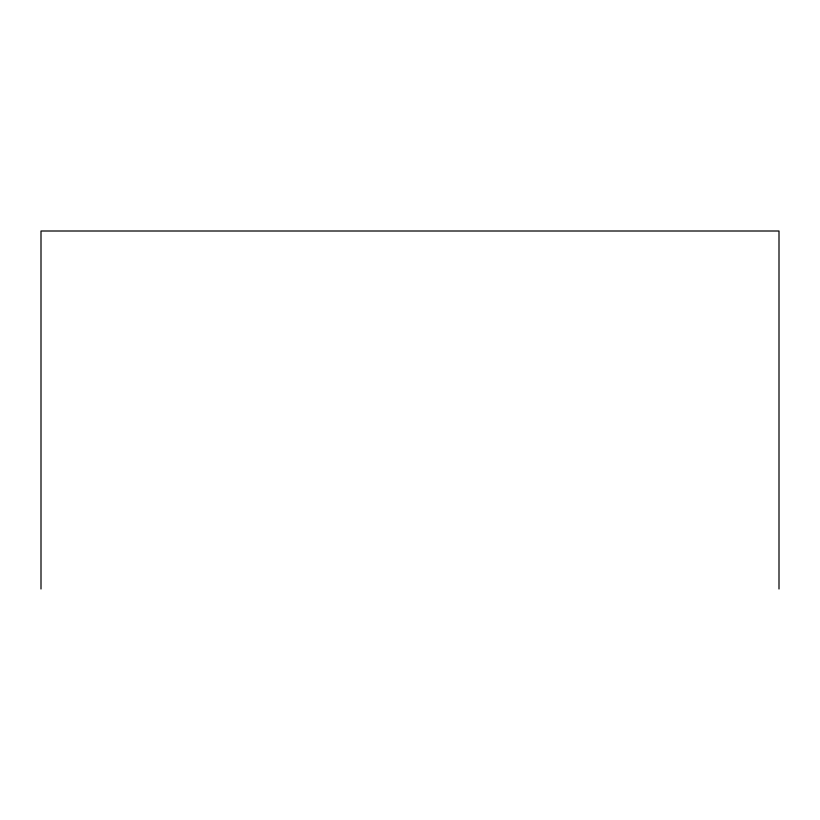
<?xml version="1.0" encoding="UTF-8"?>
<svg xmlns="http://www.w3.org/2000/svg" width="820" height="820" viewBox="0 0 820 820"><rect width="100%" height="100%" fill="white"/><g stroke="black" fill="none" stroke-linecap="round" stroke-linejoin="round"><path stroke-width="1.23" d="M779 588.996L779 231.004L41 231.004L41 588.996"/></g></svg>
